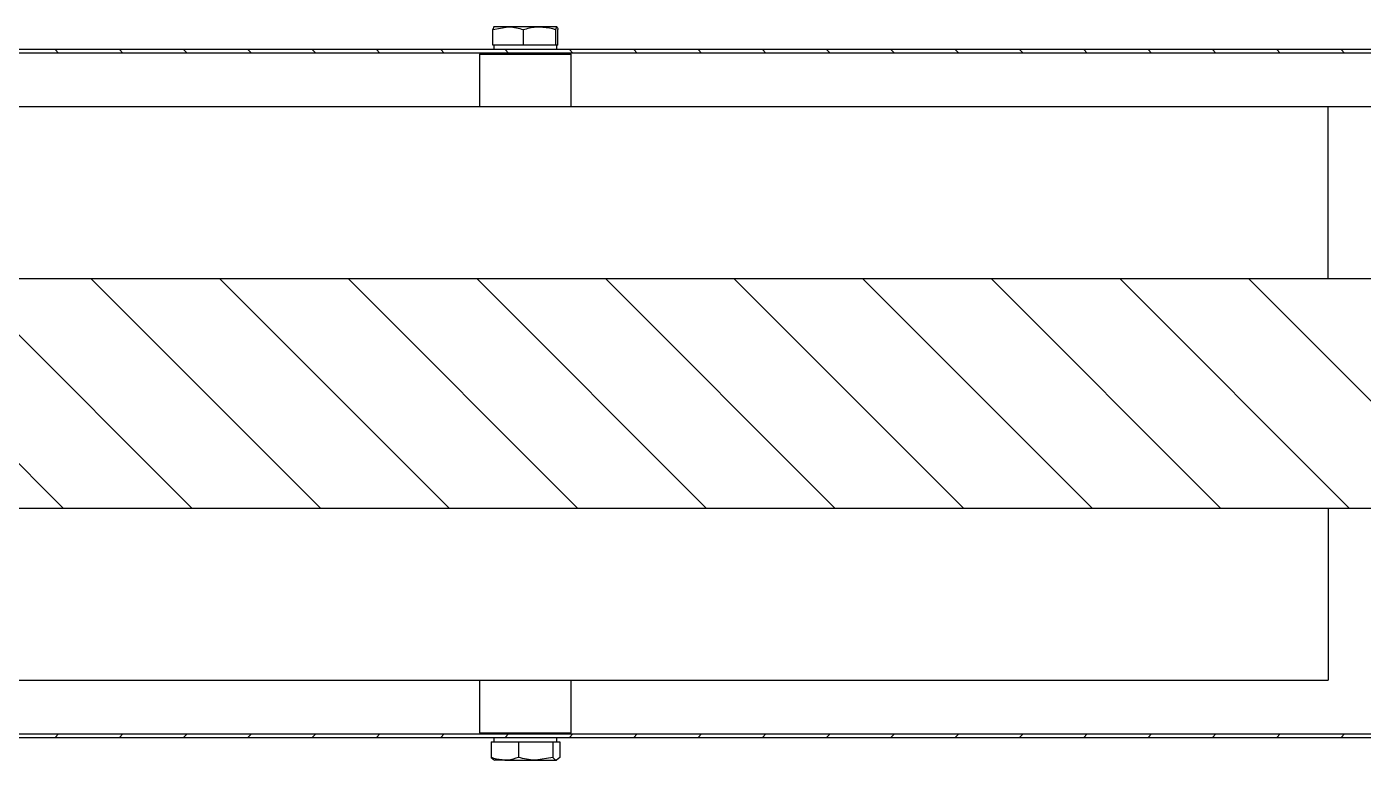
# Model space of a CAD drawing. Header units: millimetres. Extents: x -15 to 1174, y 15 to 856.
# Drawn here: x 258.35 to 305.02, y 393.45 to 419.05 of the extents above; entities that cross this region are included whole.
import ezdxf

# ---------------------------------------------------------------- set-up
doc = ezdxf.new("R2010")
doc.units = ezdxf.units.MM
doc.layers.get('0').update_dxf_attribs({"lineweight": 25})

# ---------------------------------------------------------------- blocks, each defined once
blk = doc.blocks.new('SW_HATCH_1')
at = {"color": 0, "linetype": 'Continuous', "lineweight": 18}
for p, q in [((104.168, 35.88), (104.048, 36)), ((106.413, 35.88), (106.293, 36)), ((108.658, 35.88), (108.538, 36)), ((110.903, 35.88), (110.783, 36)), ((113.148, 35.88), (113.028, 36)), ((115.393, 35.88), (115.273, 36)), ((117.638, 35.88), (117.518, 36)), ((119.883, 35.88), (119.763, 36)), ((122.128, 35.88), (122.008, 36)), ((124.373, 35.88), (124.253, 36)), ((126.618, 35.88), (126.498, 36)), ((128.863, 35.88), (128.743, 36)), ((131.108, 35.88), (130.988, 36)), ((133.353, 35.88), (133.233, 36)), ((135.599, 35.88), (135.479, 36)), ((137.844, 35.88), (137.724, 36)), ((140.089, 35.88), (139.969, 36)), ((142.334, 35.88), (142.214, 36)), ((144.579, 35.88), (144.459, 36)), ((146.824, 35.88), (146.704, 36)), ((149.069, 35.88), (148.949, 36)), ((104.332, 20), (96.332, 28)), ((108.822, 20), (100.822, 28)), ((113.312, 20), (105.312, 28)), ((117.803, 20), (109.803, 28)), ((122.293, 20), (114.293, 28)), ((126.783, 20), (118.783, 28)), ((131.273, 20), (123.273, 28)), ((135.763, 20), (127.763, 28)), ((140.253, 20), (132.253, 28)), ((144.743, 20), (136.743, 28)), ((149.233, 20), (141.233, 28)), ((160.79, 12.934), (145.724, 28)), ((104.048, 12), (104.168, 12.12)), ((106.293, 12), (106.413, 12.12)), ((108.538, 12), (108.658, 12.12)), ((110.783, 12), (110.903, 12.12)), ((113.028, 12), (113.148, 12.12)), ((115.273, 12), (115.393, 12.12)), ((117.518, 12), (117.638, 12.12)), ((119.763, 12), (119.883, 12.12)), ((122.008, 12), (122.128, 12.12)), ((124.253, 12), (124.373, 12.12)), ((126.498, 12), (126.618, 12.12)), ((128.743, 12), (128.863, 12.12)), ((130.988, 12), (131.108, 12.12)), ((133.233, 12), (133.353, 12.12)), ((135.479, 12), (135.599, 12.12)), ((137.724, 12), (137.844, 12.12)), ((139.969, 12), (140.089, 12.12)), ((142.214, 12), (142.334, 12.12)), ((144.459, 12), (144.579, 12.12)), ((146.704, 12), (146.824, 12.12)), ((148.949, 12), (149.069, 12.12))]:
    blk.add_line(p, q, dxfattribs=at)

msp = doc.modelspace()

# ---------------------------------------------------------------- linework, layer by layer
at = {"color": 7, "linetype": 'Continuous', "lineweight": 25}
for p, q in [((274.6312, 418.9486), (275.1625, 419.0468)), ((275.1625, 419.0468), (274.6667, 419.0468)), ((276.2608, 419.0468), (275.1625, 419.0468)), ((276.8633, 419.0468), (276.2608, 419.0468)), ((276.8277, 418.9486), (276.8633, 419.0468)), ((274.6312, 418.4068), (274.6312, 418.9486)), ((275.6939, 418.4068), (275.6939, 418.9486)), ((276.8277, 418.4068), (276.8277, 418.9486)), ((276.8988, 418.4068), (276.8988, 418.9486)), ((311.5124, 418.1268), (159.2724, 418.1268)), ((311.3924, 418.2468), (159.3924, 418.2468)), ((275.1625, 418.4068), (274.6312, 418.4068)), ((274.665, 418.4068), (274.665, 418.2468)), ((275.6939, 418.4068), (275.1625, 418.4068)), ((275.165, 418.1268), (275.165, 418.0868)), ((276.2608, 418.4068), (275.6939, 418.4068)), ((276.8277, 418.4068), (276.2608, 418.4068)), ((276.365, 418.0868), (276.365, 418.1268)), ((276.8633, 418.4068), (276.8277, 418.4068)), ((276.8988, 418.4068), (276.8633, 418.4068)), ((276.865, 418.2468), (276.865, 418.4068)), ((274.165, 418.0868), (274.165, 416.2468)), ((274.165, 418.0868), (277.365, 418.0868)), ((277.365, 416.2468), (277.365, 418.0868)), ((303.7924, 416.2468), (164.9924, 416.2468)), ((303.7924, 410.2468), (303.7924, 416.2468)), ((307.7923, 416.2468), (303.7924, 416.2468)), ((307.7923, 410.2468), (160.9924, 410.2468)), ((160.9924, 402.2468), (307.7923, 402.2468)), ((303.7924, 402.2468), (303.7924, 396.2468)), ((164.9924, 396.2468), (303.7924, 396.2468)), ((274.165, 396.2468), (274.165, 394.4068)), ((277.365, 394.4068), (277.365, 396.2468)), ((159.2724, 394.3668), (311.5124, 394.3668)), ((274.165, 394.4068), (277.365, 394.4068)), ((275.165, 394.4068), (275.165, 394.3668)), ((276.365, 394.3668), (276.365, 394.4068)), ((159.3924, 394.2468), (311.3924, 394.2468)), ((274.5651, 394.0868), (274.5651, 393.5451)), ((274.5651, 394.0868), (275.0454, 394.0868)), ((274.665, 394.2468), (274.665, 394.0868)), ((275.0454, 394.0868), (275.5258, 394.0868)), ((275.5258, 394.0868), (275.5258, 393.5451)), ((275.5258, 394.0868), (276.1257, 394.0868)), ((276.1257, 394.0868), (276.7257, 394.0868)), ((276.7257, 394.0868), (276.7257, 393.5451)), ((276.7257, 394.0868), (276.8453, 394.0868)), ((276.8453, 394.0868), (276.9649, 394.0868)), ((276.865, 394.0868), (276.865, 394.2468)), ((276.9649, 394.0868), (276.9649, 393.5451)), ((274.5651, 393.5451), (274.6847, 393.4468)), ((275.0454, 393.4468), (274.6669, 393.4468)), ((275.0454, 393.4468), (276.1257, 393.4468)), ((276.7257, 393.5451), (276.1257, 393.4468)), ((276.1257, 393.4468), (276.8453, 393.4468)), ((276.9649, 393.5451), (276.8453, 393.4468))]:
    msp.add_line(p, q, dxfattribs=at)
for points, knots in [([(274.6667, 419.0468), (274.6659, 419.0467), (274.6539, 419.0453), (274.6421, 418.9952), (274.6312, 418.9486)], [0, 0, 0, 0, 0.0701503, 1, 1, 1, 1]), ([(275.1625, 419.0468), (275.1751, 419.0467), (275.3545, 419.0453), (275.5304, 418.9952), (275.6939, 418.9486)], [0, 0, 0, 0, 0.0701503, 1, 1, 1, 1]), ([(275.6939, 418.9486), (275.8384, 418.9889), (276.0254, 419.0412), (276.2172, 419.0458), (276.2608, 419.0468)], [0, 0, 0, 0, 0.7726909, 1, 1, 1, 1]), ([(276.2608, 419.0468), (276.4133, 419.0343), (276.6053, 419.0185), (276.7898, 418.9605), (276.8277, 418.9486)], [0, 0, 0, 0, 0.79478325, 1, 1, 1, 1]), ([(276.8633, 419.0468), (276.8641, 419.0467), (276.8761, 419.0453), (276.8879, 418.9952), (276.8988, 418.9486)], [0, 0, 0, 0, 0.07015027, 1, 1, 1, 1]), ([(275.0454, 393.4468), (274.9162, 393.4594), (274.7535, 393.4752), (274.5972, 393.5332), (274.5651, 393.5451)], [0, 0, 0, 0, 0.7947833, 1, 1, 1, 1]), ([(275.5258, 393.5451), (275.4033, 393.5047), (275.2449, 393.4524), (275.0823, 393.4479), (275.0454, 393.4468)], [0, 0, 0, 0, 0.77269095, 1, 1, 1, 1]), ([(276.1257, 393.4468), (276.1115, 393.4469), (275.9089, 393.4483), (275.7104, 393.4984), (275.5258, 393.5451)], [0, 0, 0, 0, 0.0701503, 1, 1, 1, 1]), ([(276.8453, 393.4468), (276.8425, 393.4469), (276.8021, 393.4483), (276.7625, 393.4984), (276.7257, 393.5451)], [0, 0, 0, 0, 0.0701503, 1, 1, 1, 1])]:
    msp.add_open_spline(points, degree=3, knots=knots, dxfattribs=at)

# ---------------------------------------------------------------- block references
at = {"color": 7, "linetype": 'Continuous', "lineweight": 18}
msp.add_blockref('SW_HATCH_1', (155.2937, 382.2468), dxfattribs=at)

doc.saveas('drawing.dxf')
